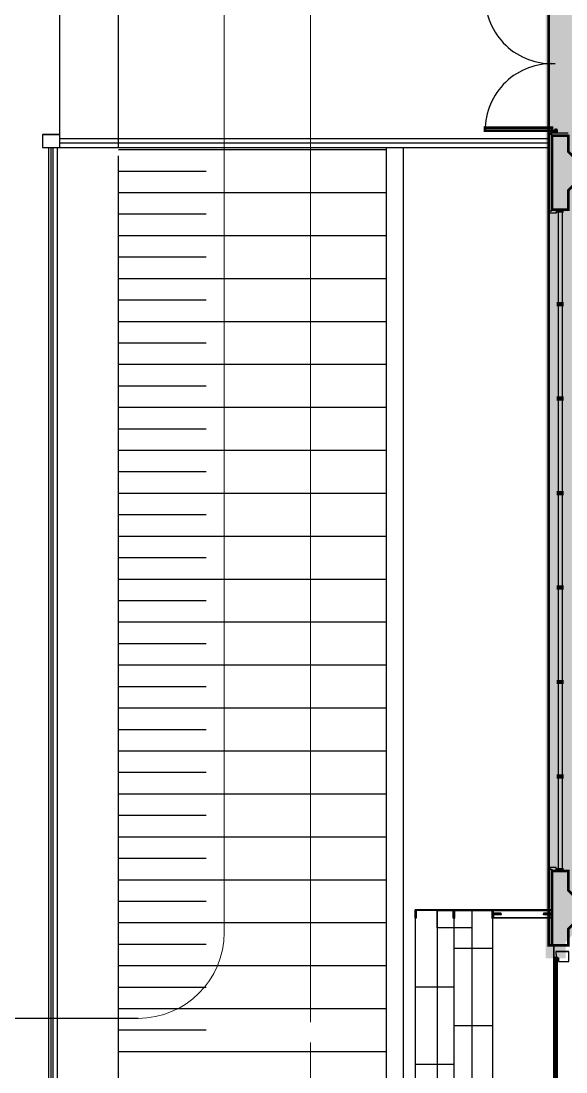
# Model space of a CAD drawing. Header units: metres. Extents: x -331 to 2982, y 362 to 2539.
# Drawn here: x 783.97 to 790.31, y 978.54 to 990.78 of the extents above; entities that cross this region are included whole.
import ezdxf

# ---------------------------------------------------------------- set-up
doc = ezdxf.new("R2010")
doc.units = ezdxf.units.M
doc.layers.get('0').update_dxf_attribs({"color": 251})
doc.layers.add('_salas', color=251, linetype='Continuous', plot=False)
for name, color, linetype in [('CX', 251, 'Continuous'), ('Div', 251, 'Continuous'), ('Pis', 251, 'Continuous')]:
    doc.layers.add(name, color=color, linetype=linetype)

# ---------------------------------------------------------------- blocks, each defined once
blk = doc.blocks.new('XR_BL2_3 PAV$0$perfil_cc')
at = {"layer": 'CX'}
for p, q in [((-0.115, 0.117), (-0.115, -0.029)), ((-0.115, -0.029), (-0.115, 0.117))]:
    blk.add_line(p, q, dxfattribs=at)
blk.add_lwpolyline([(0, 0.12), (-0.08, 0.12), (-0.115, 0.12), (-0.115, -0.029), (-0.085, -0.029), (-0.085, -0.028), (-0.04, -0.028), (-0.04, 0), (0, 0)], close=True, dxfattribs=at)

msp = doc.modelspace()

# ---------------------------------------------------------------- hatches: boundary and pattern name
at = {"layer": '_salas', "transparency": 33554559}
h = msp.add_hatch(color=256, dxfattribs=at)
h.dxf.hatch_style = 1
h.paths.add_polyline_path([(820.145, 995.212), (820.145, 996.694), (815.201, 996.694), (815.201, 1004.348), (796.551, 1004.348), (796.551, 1005.302), (790.565, 1005.302), (790.467, 1005.302), (790.116, 1005.654), (790.076, 1005.654), (790.076, 979.868), (790.306, 979.868), (790.306, 980.058), (790.46, 980.212), (820.145, 980.212), (820.145, 981.705), (820.386, 981.847), (820.621, 981.997), (820.621, 980.922), (821.261, 980.922), (821.261, 982.473, 0.087526), (823.02, 984.545, 0.418022)])

# ---------------------------------------------------------------- linework, layer by layer
at = {"lineweight": 0}
msp.add_line((790.169, 978.109), (790.169, 980.018), dxfattribs=at)
msp.add_lwpolyline([(790.597, 1005.452), (790.499, 1005.452), (790.148, 1005.804), (790.108, 1005.804), (790.108, 980.018), (790.338, 980.018), (790.338, 980.208), (790.492, 980.362), (820.178, 980.362), (820.178, 981.855), (820.418, 981.997), (820.653, 982.147), (820.653, 981.072), (821.293, 981.072), (821.293, 982.623, 0.087526), (823.053, 984.695)], format="xyb", dxfattribs=at)
at = {"layer": 'Div', "color": 230, "linetype": 'Continuous', "lineweight": 0}
msp.add_line((786.335, 1012.125), (786.335, 980.167), dxfattribs=at)
at = {"layer": 'Div', "color": 230, "linetype": 'Continuous', "lineweight": -3, "true_color": 0xff007f}
msp.add_line((785.335, 979.167), (769.025, 979.17), dxfattribs=at)
at = {"layer": 'Div', "color": 150, "linetype": 'Continuous', "lineweight": 0}
for points in [[(766.56, 999.851), (766.56, 1052.841), (771.637, 1052.841), (771.637, 1060.058), (780.961, 1060.058), (784.358, 1058.357), (784.358, 1008.888), (787.339, 1008.888), (787.339, 979.124)], [(787.339, 978.886), (787.339, 971.517), (763.268, 971.517)]]:
    msp.add_lwpolyline(points, dxfattribs=at)
at = {"layer": 'Div', "color": 230, "linetype": 'Continuous', "lineweight": 0}
msp.add_arc((785.335, 980.167), 1, 270, 0, dxfattribs=at)
at = {"layer": 'Pis'}
for p, q in [((785.105, 989.307), (785.105, 991.257)), ((784.423, 989.457), (784.423, 991.107)), ((784.223, 989.457), (784.423, 989.457)), ((784.223, 989.457), (784.223, 989.307)), ((784.423, 989.457), (784.223, 989.457)), ((784.423, 989.307), (784.423, 989.457)), ((790.108, 988.563), (790.108, 989.462)), ((790.108, 989.462), (790.148, 989.462)), ((790.123, 989.472), (790.123, 989.462)), ((790.338, 989.472), (790.123, 989.472)), ((790.148, 989.444), (790.148, 989.462)), ((790.108, 989.407), (784.423, 989.407)), ((790.108, 989.407), (784.423, 989.407)), ((790.108, 989.357), (784.423, 989.357)), ((790.108, 989.357), (784.423, 989.357)), ((784.223, 989.307), (784.423, 989.307)), ((784.298, 969.632), (784.298, 989.307)), ((784.323, 969.632), (784.323, 989.307)), ((784.348, 969.536), (784.348, 989.307)), ((784.398, 978.049), (784.398, 989.307)), ((784.423, 989.307), (790.108, 989.307)), ((786.128, 989.278), (785.105, 989.278)), ((786.128, 989.278), (785.105, 989.278)), ((788.218, 989.278), (785.105, 989.278)), ((785.105, 969.434), (785.105, 989.207)), ((788.218, 989.307), (788.218, 969.632)), ((788.418, 989.307), (788.418, 969.632)), ((786.128, 989.028), (785.105, 989.028)), ((786.128, 988.778), (785.105, 988.778)), ((788.218, 988.778), (785.105, 988.778)), ((786.128, 988.528), (785.105, 988.528)), ((790.108, 988.583), (790.108, 980.903)), ((790.148, 988.563), (790.108, 988.563)), ((790.123, 988.543), (790.123, 988.563)), ((790.198, 988.543), (790.123, 988.543)), ((790.198, 988.583), (790.198, 988.543)), ((790.218, 988.583), (790.218, 980.883)), ((790.268, 988.583), (790.268, 980.883)), ((786.128, 988.278), (785.105, 988.278)), ((788.218, 988.278), (785.105, 988.278)), ((786.128, 988.028), (785.105, 988.028)), ((786.128, 987.778), (785.105, 987.778)), ((788.218, 987.778), (785.105, 987.778)), ((786.128, 987.528), (785.105, 987.528)), ((786.128, 987.278), (785.105, 987.278)), ((788.218, 987.278), (785.105, 987.278)), ((786.128, 987.028), (785.105, 987.028)), ((786.128, 986.778), (785.105, 986.778)), ((788.218, 986.778), (785.105, 986.778)), ((786.128, 986.528), (785.105, 986.528)), ((786.128, 986.278), (785.105, 986.278)), ((788.218, 986.278), (785.105, 986.278)), ((786.128, 986.028), (785.105, 986.028)), ((786.128, 985.778), (785.105, 985.778)), ((788.218, 985.778), (785.105, 985.778)), ((786.128, 985.528), (785.105, 985.528)), ((786.128, 985.278), (785.105, 985.278)), ((788.218, 985.278), (785.105, 985.278)), ((788.218, 985.278), (785.105, 985.278)), ((786.128, 985.028), (785.105, 985.028)), ((786.128, 984.778), (785.105, 984.778)), ((788.218, 984.778), (785.105, 984.778)), ((788.218, 984.778), (785.105, 984.778)), ((786.128, 984.528), (785.105, 984.528)), ((786.128, 984.278), (785.105, 984.278)), ((786.128, 984.278), (785.105, 984.278)), ((788.218, 984.278), (785.105, 984.278)), ((786.128, 984.028), (785.105, 984.028)), ((786.128, 983.778), (785.105, 983.778)), ((788.218, 983.778), (785.105, 983.778)), ((786.128, 983.528), (785.105, 983.528)), ((786.128, 983.278), (785.105, 983.278)), ((788.218, 983.278), (785.105, 983.278)), ((786.128, 983.028), (785.105, 983.028)), ((786.128, 982.778), (785.105, 982.778)), ((788.218, 982.778), (785.105, 982.778)), ((786.128, 982.528), (785.105, 982.528)), ((786.128, 982.278), (785.105, 982.278)), ((788.218, 982.278), (785.105, 982.278)), ((786.128, 982.028), (785.105, 982.028)), ((786.128, 981.778), (785.105, 981.778)), ((788.218, 981.778), (785.105, 981.778)), ((786.128, 981.528), (785.105, 981.528)), ((786.128, 981.278), (785.105, 981.278)), ((788.218, 981.278), (785.105, 981.278)), ((788.218, 981.278), (785.105, 981.278)), ((786.128, 981.028), (785.105, 981.028)), ((790.108, 980.903), (790.148, 980.903)), ((790.108, 980.903), (790.108, 980.432)), ((790.198, 980.923), (790.123, 980.923)), ((790.123, 980.923), (790.123, 980.903)), ((790.148, 980.903), (790.148, 980.847)), ((790.198, 980.883), (790.198, 980.923)), ((786.128, 980.778), (785.105, 980.778)), ((788.218, 980.778), (785.105, 980.778)), ((788.218, 980.778), (785.105, 980.778)), ((786.128, 980.528), (785.105, 980.528)), ((788.558, 980.432), (788.558, 969.536)), ((789.008, 980.432), (788.558, 980.432)), ((788.558, 980.332), (788.558, 980.432)), ((788.558, 980.432), (789.008, 980.432)), ((788.998, 980.422), (788.568, 980.422)), ((788.568, 980.422), (788.568, 980.332)), ((788.814, 980.432), (788.814, 969.536)), ((788.814, 980.222), (788.814, 980.422)), ((788.814, 980.422), (789.214, 980.422)), ((788.998, 980.332), (788.998, 980.422)), ((789.008, 980.432), (789.008, 969.536)), ((789.458, 980.432), (789.008, 980.432)), ((789.458, 980.432), (789.008, 980.432)), ((789.008, 980.432), (789.008, 980.332)), ((789.008, 980.432), (789.008, 980.332)), ((789.018, 980.332), (789.018, 980.422)), ((789.018, 980.422), (789.448, 980.422)), ((789.214, 980.432), (789.214, 969.536)), ((789.214, 980.422), (789.214, 980.222)), ((789.448, 980.422), (789.448, 980.332)), ((789.458, 980.432), (789.458, 969.182)), ((790.148, 980.432), (789.458, 980.432)), ((789.458, 980.432), (789.458, 980.382)), ((789.458, 980.332), (789.458, 980.432)), ((789.468, 980.392), (789.468, 980.422)), ((789.468, 980.422), (790.138, 980.422)), ((790.138, 980.422), (790.138, 980.392)), ((786.128, 980.278), (785.105, 980.278)), ((788.218, 980.278), (785.105, 980.278)), ((788.568, 980.332), (788.558, 980.332)), ((789.008, 980.332), (788.998, 980.332)), ((789.008, 980.332), (789.018, 980.332)), ((789.448, 980.332), (789.458, 980.332)), ((789.458, 980.332), (789.458, 980.382)), ((789.458, 980.382), (789.558, 980.382)), ((789.458, 980.382), (789.558, 980.382)), ((790.148, 980.332), (789.458, 980.332)), ((789.558, 980.392), (789.468, 980.392)), ((789.558, 980.372), (789.468, 980.372)), ((789.468, 980.372), (789.468, 980.342)), ((789.468, 980.342), (790.138, 980.342)), ((789.558, 980.382), (789.558, 980.392)), ((789.558, 980.382), (789.558, 980.372)), ((790.138, 980.392), (790.048, 980.392)), ((790.048, 980.392), (790.048, 980.382)), ((790.048, 980.382), (790.148, 980.382)), ((790.048, 980.372), (790.048, 980.382)), ((790.048, 980.382), (790.148, 980.382)), ((790.138, 980.372), (790.048, 980.372)), ((790.138, 980.342), (790.138, 980.372)), ((789.214, 980.222), (788.814, 980.222)), ((786.128, 980.028), (785.105, 980.028)), ((789.458, 979.982), (789.008, 979.982)), ((789.458, 979.982), (789.008, 979.982)), ((790.169, 978.109), (790.169, 980.018)), ((790.169, 980.018), (790.169, 978.109)), ((786.128, 979.778), (785.105, 979.778)), ((788.218, 979.778), (785.105, 979.778)), ((786.128, 979.528), (785.105, 979.528)), ((789.008, 979.532), (788.558, 979.532)), ((789.008, 979.532), (788.558, 979.532)), ((786.128, 979.278), (785.105, 979.278)), ((788.218, 979.278), (785.105, 979.278)), ((789.458, 979.082), (789.008, 979.082)), ((789.458, 979.082), (789.008, 979.082)), ((786.128, 979.028), (785.105, 979.028)), ((786.128, 978.778), (785.105, 978.778)), ((788.218, 978.778), (785.105, 978.778)), ((789.008, 978.632), (788.558, 978.632))]:
    msp.add_line(p, q, dxfattribs=at)
at = {"layer": 'Pis', "const_width": 0.03}
msp.add_lwpolyline([(790.597, 1005.452), (790.499, 1005.452), (790.148, 1005.804), (790.108, 1005.804), (790.108, 980.018), (790.338, 980.018), (790.338, 980.208), (790.492, 980.362), (820.178, 980.362), (820.178, 981.855), (820.418, 981.997), (820.653, 982.147), (820.653, 981.072), (821.293, 981.072), (821.293, 982.623, 0.087526), (823.053, 984.695)], format="xyb", dxfattribs=at)
for points in [[(789.369, 989.537), (789.369, 989.502), (790.149, 989.502), (790.149, 989.537)], [(790.597, 988.892), (790.597, 989.032), (790.562, 989.032), (790.338, 989.257), (790.338, 989.442), (790.148, 989.444), (790.148, 988.583), (790.338, 988.583), (790.338, 988.808), (790.422, 988.892)], [(790.218, 988.583), (790.268, 988.583), (790.268, 988.563), (790.218, 988.563)], [(790.218, 987.493), (790.268, 987.493), (790.268, 987.473), (790.218, 987.473)], [(790.218, 986.393), (790.268, 986.393), (790.268, 986.373), (790.218, 986.373)], [(790.218, 985.293), (790.268, 985.293), (790.268, 985.273), (790.218, 985.273)], [(790.218, 984.193), (790.268, 984.193), (790.268, 984.173), (790.218, 984.173)], [(790.218, 983.093), (790.268, 983.093), (790.268, 983.073), (790.218, 983.073)], [(790.218, 981.993), (790.268, 981.993), (790.268, 981.973), (790.218, 981.973)], [(790.597, 980.362), (790.597, 980.502), (790.492, 980.502), (790.338, 980.657), (790.338, 980.883), (790.148, 980.883), (790.148, 980.018), (790.338, 980.018), (790.338, 980.208), (790.492, 980.362)], [(790.218, 980.903), (790.268, 980.903), (790.268, 980.883), (790.218, 980.883)], [(790.204, 978.234), (790.204, 979.87), (790.194, 979.87), (790.194, 978.234)]]:
    msp.add_lwpolyline(points, close=True, dxfattribs=at)
msp.add_lwpolyline([(790.201, 989.51, 0.414214), (790.199, 989.512), (790.188, 989.512, 0.414214), (790.186, 989.51), (790.186, 989.498, -0.414214), (790.185, 989.497), (790.15, 989.497, 0.414214), (790.148, 989.495), (790.148, 989.484, 0.414214), (790.15, 989.482), (790.156, 989.482), (790.156, 989.483), (790.15, 989.483, -0.414214), (790.149, 989.484), (790.149, 989.495, -0.414214), (790.15, 989.496), (790.185, 989.496, 0.414214), (790.187, 989.498), (790.187, 989.51, -0.414214), (790.188, 989.511), (790.199, 989.511, -0.414214), (790.2, 989.51), (790.2, 989.484, -0.414214), (790.199, 989.483), (790.193, 989.483), (790.193, 989.482), (790.199, 989.482, 0.414214), (790.201, 989.484)], format="xyb", close=True, dxfattribs=at)
at = {"layer": 'Pis'}
for centre, start, end in [((790.146, 991.057), 179.7087, 272.8597), ((790.146, 989.506), 87.1403, 180.2913)]:
    msp.add_arc(centre, 0.776, start, end, dxfattribs=at)

# ---------------------------------------------------------------- block references
at = {"layer": 'Pis', "rotation": 270.0002944873043}
msp.add_blockref('XR_BL2_3 PAV$0$perfil_cc', (790.223, 979.83), dxfattribs=at)

doc.saveas('drawing.dxf')
